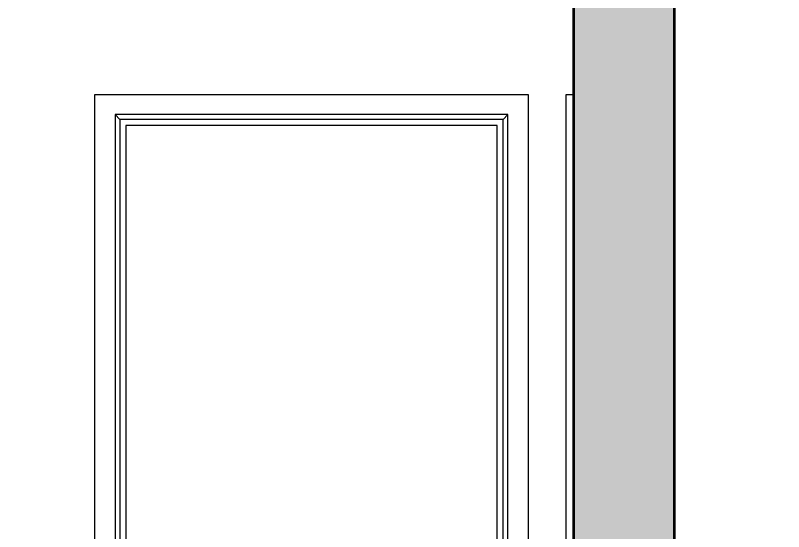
# Model space of a CAD drawing. Header units: millimetres. Extents: x -310 to 171125, y -3027 to 55843.
# Drawn here: x 129251 to 131156, y 24848 to 26128 of the extents above; entities that cross this region are included whole.
import ezdxf

# ---------------------------------------------------------------- set-up
doc = ezdxf.new("R2010")
doc.units = ezdxf.units.MM
doc.header["$MEASUREMENT"] = 0
doc.set_wipeout_variables(frame=1)
doc.linetypes.add('Wipeout_Contour', pattern=[1000, 0, -1000])
doc.layers.add('Dimensioning - General', color=7, linetype='Continuous')
doc.layers.add('Structural - Bearing', color=7, linetype='Continuous')
for name, color, linetype, lineweight, true_color in [('Dimensioning - General_Pen_No__61', 7, 'Continuous', 20, 0x6a6a6a), ('Dimensioning - General_Pen_No__88', 7, 'Continuous', 20, 0xfd4435), ('Structural - Bearing_Pen_No__82', 7, 'Continuous', 20, 0xaaaaaa)]:
    doc.layers.add(name, color=color, linetype=linetype, lineweight=lineweight, true_color=true_color)
for name, color, linetype, lineweight in [('Structural - Bearing_Pen_No__1', 7, 'Continuous', 13), ('Structural - Bearing_Pen_No__101', 252, 'Continuous', 13), ('Structural - Bearing_Pen_No__7', 7, 'Continuous', 35)]:
    doc.layers.add(name, color=color, linetype=linetype, lineweight=lineweight)
doc.layers.get('0').off()
doc.styles.add('GENERATED_STYLE_6', font='calibril.ttf')
doc.dimstyles.new('GENERATED_STYLE__1', dxfattribs={"dimtxt": 195.999997, "dimasz": 106.4, "dimexe": 0.18, "dimexo": 0.0625, "dimgap": 0.09, "dimtad": 1, "dimdec": 0, "dimlfac": 0.1, "dimzin": 0, "dimdsep": 46, "dimtxsty": 'GENERATED_STYLE_6', "dimblk": 'ARROWHEAD_2', "dimblk1": 'ARROWHEAD_2', "dimblk2": 'ARROWHEAD_2', "dimcen": 0.09, "dimse1": 1, "dimse2": 1, "dimclrd": 256, "dimclre": 256, "dimclrt": 256, "dimadec": 0, "dimazin": 0, "dimtfac": 1, "dimtdec": 4, "dimtmove": 0, "dimatfit": 3, "dimfxl": 1, "dimtolj": 1, "dimtzin": 0, "dimarcsym": 0})

# ---------------------------------------------------------------- blocks, each defined once
blk = doc.blocks.new('*D89')
at = {"layer": 'Dimensioning - General_Pen_No__61', "color": 251, "linetype": 'Continuous', "lineweight": 20, "true_color": 0x6a6a6a, "transparency": 16777216}
for p, q in [((134582.9, 26436), (134722.9, 26355.2)), ((134757.9, 26395.6), (134547.9, 26395.6)), ((134652.9, 23695.6), (134652.9, 26395.6)), ((134582.9, 23736), (134722.9, 23655.2)), ((134757.9, 23695.6), (134547.9, 23695.6))]:
    blk.add_line(p, q, dxfattribs=at)
at = {"layer": 'Dimensioning - General_Pen_No__88', "color": 20, "lineweight": 20, "true_color": 0xfd4435, "transparency": 16777216, "char_height": 196, "attachment_point": 7, "rotation": 90, "style": 'GENERATED_STYLE_6'}
for s, insert in [('\\A1;{\\pql;\\fCalibri Light|b0|i0|c0|p34;20}', (134613.7, 26037.4)), ('\\A1;{\\pql;\\fCalibri Light|b0|i0|c0|p34;270}', (134613.7, 24807.3))]:
    blk.add_mtext(s, dxfattribs=dict(at, insert=insert))
blk = doc.blocks.new('ARROWHEAD_2')
at = {"color": 0, "linetype": 'Continuous', "lineweight": 0}
for p, q in [((-0.378, -0.655), (0.378, 0.655)), ((0, 0), (-1, 0))]:
    blk.add_line(p, q, dxfattribs=at)
blk = doc.blocks.new('*D132')
at = {"layer": 'Dimensioning - General_Pen_No__61', "color": 251, "linetype": 'Continuous', "lineweight": 20, "true_color": 0x6a6a6a, "transparency": 16777216}
for p, q in [((135132.9, 26436), (135272.9, 26355.2)), ((135307.9, 26395.6), (135097.9, 26395.6)), ((135202.9, 23695.6), (135202.9, 26395.6)), ((135132.9, 23736), (135272.9, 23655.2)), ((135307.9, 23695.6), (135097.9, 23695.6))]:
    blk.add_line(p, q, dxfattribs=at)
at = {"layer": 'Dimensioning - General_Pen_No__88', "color": 20, "lineweight": 20, "true_color": 0xfd4435, "transparency": 16777216, "char_height": 196, "attachment_point": 7, "rotation": 90, "style": 'GENERATED_STYLE_6'}
for s, insert in [('\\A1;{\\pql;\\fCalibri Light|b0|i0|c0|p34;20}', (135163.7, 26037.4)), ('\\A1;{\\pql;\\fCalibri Light|b0|i0|c0|p34;270}', (135163.7, 24807.3))]:
    blk.add_mtext(s, dxfattribs=dict(at, insert=insert))
blk = doc.blocks.new('*D158')
at = {"layer": 'Dimensioning - General_Pen_No__61', "color": 251, "linetype": 'Continuous', "lineweight": 20, "true_color": 0x6a6a6a, "transparency": 16777216}
for p, q in [((135682.9, 26636), (135822.9, 26555.2)), ((135857.9, 26595.6), (135647.9, 26595.6)), ((135752.9, 23695.6), (135752.9, 26595.6)), ((135682.9, 23736), (135822.9, 23655.2)), ((135857.9, 23695.6), (135647.9, 23695.6))]:
    blk.add_line(p, q, dxfattribs=at)
at = {"layer": 'Dimensioning - General_Pen_No__88', "color": 20, "lineweight": 20, "true_color": 0xfd4435, "transparency": 16777216, "insert": (135713.7, 24907.3), "char_height": 196, "attachment_point": 7, "rotation": 90, "style": 'GENERATED_STYLE_6'}
blk.add_mtext('\\A1;{\\pql;\\fCalibri Light|b0|i0|c0|p34;290}', dxfattribs=at)

msp = doc.modelspace()

# ---------------------------------------------------------------- linework, layer by layer
at = {"layer": 'Structural - Bearing_Pen_No__1', "color": 7, "linetype": 'Continuous', "lineweight": 13}
msp.add_line((130885.2, 23695.6), (130885.2, 26595.6), dxfattribs=at)

# ---------------------------------------------------------------- wipeouts: each hides what was drawn before it
at = {"color": 254, "linetype": 'Wipeout_Contour', "lineweight": 0, "ltscale": 531900.755282}
msp.add_wipeout([(130616.2, 23795.6), (130635.2, 23795.6), (130635.2, 25932.6), (130616.2, 25932.6)], dxfattribs=at).dxf.layer = 'Structural - Bearing'
at = {"color": 254, "linetype": 'Wipeout_Contour', "lineweight": 0, "ltscale": 527472.705679}
msp.add_wipeout([(129510.2, 25870.6), (129498.2, 25882.6), (129498.2, 23795.6), (129510.2, 23795.6)], dxfattribs=at).dxf.layer = 'Structural - Bearing'
at = {"color": 254, "linetype": 'Wipeout_Contour', "lineweight": 0, "ltscale": 531252.226688}
msp.add_wipeout([(130460.2, 23795.6), (130472.2, 23795.6), (130472.2, 25882.6), (130460.2, 25870.6)], dxfattribs=at).dxf.layer = 'Structural - Bearing'

# ---------------------------------------------------------------- next in the draw order: hatches: boundary and pattern name
at = {"layer": 'Structural - Bearing_Pen_No__101', "linetype": 'Continuous', "lineweight": 13}
msp.add_hatch(color=252, dxfattribs=at).paths.add_polyline_path([(130885.2, 26595.6), (130635.2, 26595.6), (130635.2, 23695.6), (130885.2, 23695.6)])

# ---------------------------------------------------------------- next in the draw order: linework, layer by layer
at = {"layer": 'Structural - Bearing_Pen_No__1', "color": 7, "linetype": 'Continuous', "lineweight": 13}
msp.add_line((130635.2, 23695.6), (130635.2, 26595.6), dxfattribs=at)
at = {"layer": 'Structural - Bearing_Pen_No__7', "color": 7, "linetype": 'Continuous', "lineweight": 35, "flags": 128}
msp.add_lwpolyline([(130885.2, 26595.6), (130635.2, 26595.6), (130635.2, 23695.6), (130885.2, 23695.6)], close=True, dxfattribs=at)
at = {"layer": 'Structural - Bearing_Pen_No__82', "color": 253, "linetype": 'Continuous', "lineweight": 20, "true_color": 0xaaaaaa}
for p, q in [((130616.2, 23795.6), (130616.2, 25932.6)), ((130616.2, 25932.6), (130635.2, 25932.6))]:
    msp.add_line(p, q, dxfattribs=at)

# ---------------------------------------------------------------- next in the draw order: wipeouts: each hides what was drawn before it
at = {"color": 254, "linetype": 'Wipeout_Contour', "lineweight": 0, "ltscale": 530143.553413}
msp.add_wipeout([(130472.2, 25882.6), (129498.2, 25882.6), (129510.2, 25870.6), (130460.2, 25870.6)], dxfattribs=at).dxf.layer = 'Structural - Bearing'
at = {"color": 254, "linetype": 'Wipeout_Contour', "lineweight": 0, "ltscale": 527517.513155}
msp.add_wipeout([(129510.2, 23795.6), (129525.2, 23795.6), (129525.2, 25855.6), (129510.2, 25855.6)], dxfattribs=at).dxf.layer = 'Structural - Bearing'
at = {"color": 254, "linetype": 'Wipeout_Contour', "lineweight": 0, "ltscale": 531191.013153}
msp.add_wipeout([(130445.2, 25855.6), (130445.2, 23795.6), (130460.2, 23795.6), (130460.2, 25855.6)], dxfattribs=at).dxf.layer = 'Structural - Bearing'

# ---------------------------------------------------------------- next in the draw order: wipeouts: each hides what was drawn before it
at = {"color": 254, "linetype": 'Wipeout_Contour', "lineweight": 0, "ltscale": 527363.089789}
msp.add_wipeout([(129448.2, 25932.6), (129448.2, 23795.6), (129498.2, 23795.6), (129498.2, 25882.6)], dxfattribs=at).dxf.layer = 'Structural - Bearing'
at = {"color": 254, "linetype": 'Wipeout_Contour', "lineweight": 0, "ltscale": 531386.102114}
msp.add_wipeout([(130522.2, 23795.6), (130522.2, 25932.6), (130472.2, 25882.6), (130472.2, 23795.6)], dxfattribs=at).dxf.layer = 'Structural - Bearing'
at = {"color": 254, "linetype": 'Wipeout_Contour', "lineweight": 0, "ltscale": 795196.388961}
msp.add_wipeout([(129510.2, 25870.6), (129510.2, 25855.6), (129525.2, 25855.6), (130445.2, 25855.6), (130460.2, 25855.6), (130460.2, 25870.6)], dxfattribs=at).dxf.layer = 'Structural - Bearing'

# ---------------------------------------------------------------- next in the draw order: linework, layer by layer
at = {"layer": 'Structural - Bearing_Pen_No__82', "color": 253, "linetype": 'Continuous', "lineweight": 20, "true_color": 0xaaaaaa}
for p, q in [((129510.2, 25870.6), (129510.2, 23795.6)), ((130460.2, 25870.6), (129510.2, 25870.6)), ((130460.2, 23795.6), (130460.2, 25870.6)), ((129525.2, 25855.6), (129525.2, 23795.6)), ((130445.2, 25855.6), (129525.2, 25855.6)), ((130445.2, 23795.6), (130445.2, 25855.6))]:
    msp.add_line(p, q, dxfattribs=at)

# ---------------------------------------------------------------- next in the draw order: wipeouts: each hides what was drawn before it
at = {"color": 254, "linetype": 'Wipeout_Contour', "lineweight": 0, "ltscale": 530167.804181}
msp.add_wipeout([(129448.2, 25932.6), (129498.2, 25882.6), (130472.2, 25882.6), (130522.2, 25932.6)], dxfattribs=at).dxf.layer = 'Structural - Bearing'

# ---------------------------------------------------------------- next in the draw order: linework, layer by layer
at = {"layer": 'Structural - Bearing_Pen_No__82', "color": 253, "linetype": 'Continuous', "lineweight": 20, "true_color": 0xaaaaaa}
for p, q in [((129448.2, 23795.6), (129448.2, 25932.6)), ((129448.2, 25932.6), (130522.2, 25932.6)), ((130522.2, 25932.6), (130522.2, 23795.6)), ((129498.2, 25882.6), (129498.2, 23795.6)), ((129498.2, 25882.6), (129510.2, 25870.6)), ((130472.2, 25882.6), (129498.2, 25882.6)), ((130460.2, 25870.6), (130472.2, 25882.6)), ((130472.2, 23795.6), (130472.2, 25882.6))]:
    msp.add_line(p, q, dxfattribs=at)

# ---------------------------------------------------------------- next in the draw order: dimensions: what is measured, and where the dimension line sits
at = {"layer": 'Dimensioning - General', "color": 251, "linetype": 'Continuous', "lineweight": 20, "true_color": 0x6a6a6a}
for base, p1, p2, picture, middle in [((135752.9, 26595.6), (109593.2, 23695.6), (109287.5, 26595.6), '*D158', (135615.7, 25131.4)), ((135202.9, 26395.6), (106843.5, 23695.6), (106843.5, 26395.6), '*D132', (135065.7, 25031.4)), ((134652.9, 26395.6), (107357.9, 23695.6), (107313.3, 26395.6), '*D89', (134515.7, 25031.4))]:
    dim = msp.add_linear_dim(base=base, p1=p1, p2=p2, angle=90, dimstyle='GENERATED_STYLE__1', dxfattribs=at)
    dim.commit()
    dim.dimension.update_dxf_attribs({"geometry": picture, "text_midpoint": middle, "dimtype": 160, "text_rotation": 90})

doc.saveas('drawing.dxf')
